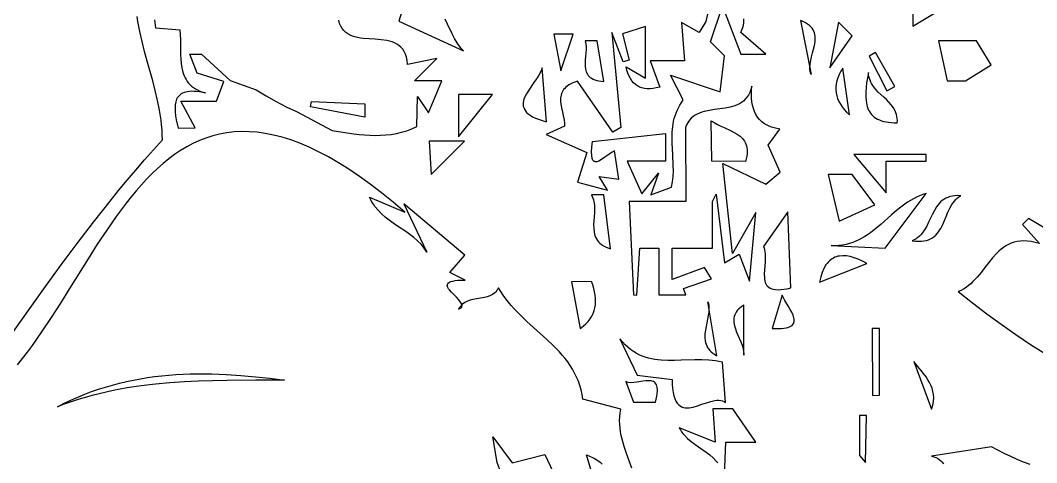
# Model space of a CAD drawing. Header units: metres. Extents: x 0 to 50, y 0 to 30.
# Drawn here: x 14.49 to 26.29, y 16.33 to 21.47 of the extents above; entities that cross this region are included whole.
import ezdxf

# ---------------------------------------------------------------- set-up
doc = ezdxf.new("R2010")
doc.units = ezdxf.units.M

msp = doc.modelspace()

# ---------------------------------------------------------------- linework, layer by layer
for points in [[(22.554953, 21.94052), (22.447362, 21.455695), (22.370336, 21.327212), (22.164338, 21.444706), (22.19661, 20.998979), (21.800312, 20.998979), (21.911238, 20.694748), (21.911238, 20.694748), (21.871342, 20.684798), (21.833588, 20.678219), (21.797957, 20.674994), (21.764433, 20.675104), (21.732998, 20.678533), (21.703634, 20.685262), (21.676325, 20.695275), (21.651053, 20.708553), (21.6278, 20.725079), (21.60655, 20.744835), (21.587284, 20.767804), (21.569986, 20.793969), (21.554638, 20.823311), (21.541223, 20.855813), (21.529723, 20.891458), (21.520122, 20.930228), (21.746801, 20.796993), (21.746801, 21.397192), (21.479202, 21.313109), (21.555102, 21.009257), (21.484483, 20.987838), (21.355559, 21.330263), (21.458632, 20.224491), (21.364902, 20.171866), (20.95549, 20.762069), (20.95549, 20.762069), (20.926435, 20.752762), (20.900209, 20.742601), (20.876686, 20.731626), (20.855741, 20.719879), (20.837247, 20.707397), (20.821079, 20.694223), (20.807112, 20.680396), (20.795219, 20.665957), (20.785274, 20.650944), (20.777153, 20.635399), (20.770729, 20.619362), (20.765876, 20.602873), (20.760382, 20.568698), (20.759665, 20.533196), (20.76272, 20.496688), (20.76854, 20.459495), (20.784452, 20.384339), (20.799354, 20.310298), (20.803912, 20.274498), (20.805199, 20.239939), (20.592154, 20.143777), (21.065604, 19.934774), (20.957463, 19.590042), (21.303245, 19.499764), (21.209033, 19.656913), (21.436432, 19.625879), (21.386704, 19.956628), (21.386704, 19.956628), (21.357989, 19.939449), (21.329543, 19.920499), (21.274668, 19.881537), (21.224502, 19.848243), (21.201943, 19.836377), (21.18147, 19.829117), (21.17211, 19.827546), (21.163386, 19.827524), (21.155334, 19.829185), (21.147994, 19.832662), (21.141403, 19.838086), (21.135598, 19.845592), (21.130618, 19.855312), (21.1265, 19.867378), (21.121003, 19.899083), (21.11941, 19.941768), (21.122024, 19.996497), (21.129148, 20.064332), (21.979577, 20.155814), (21.979577, 19.834138), (21.532482, 19.834138), (21.703, 19.45434), (21.898425, 19.694814), (21.808651, 19.445238), (22.048783, 19.531419), (22.048783, 19.531419), (22.060293, 19.593073), (22.066739, 19.655665), (22.06912, 19.719044), (22.068434, 19.783059), (22.061855, 19.912391), (22.05499, 20.042455), (22.053947, 20.107385), (22.055827, 20.172044), (22.06163, 20.236283), (22.072354, 20.29995), (22.079873, 20.331522), (22.088997, 20.362895), (22.09985, 20.394049), (22.112558, 20.424966), (22.127244, 20.455627), (22.144034, 20.486013), (22.163053, 20.516105), (22.184426, 20.545885), (22.03488, 20.833761), (22.614268, 20.638806), (22.663516, 21.057756), (22.49897, 21.222438), (22.64113, 21.636036), (22.854469, 21.076635), (23.14346, 21.076635), (22.850793, 21.328168), (22.850793, 21.328168), (22.864348, 21.358336), (22.874759, 21.386986), (22.882196, 21.414197), (22.886823, 21.440051), (22.888809, 21.464629), (22.888321, 21.48801)], [(18.952614, 21.685073), (18.880217, 21.462212), (19.631328, 21.115199), (19.631328, 21.115199), (19.611783, 21.136274), (19.593424, 21.1588), (19.559747, 21.207544), (19.529263, 21.2601), (19.500936, 21.315139), (19.446617, 21.427344), (19.418554, 21.48185)], [(24.850487, 21.403376), (25.342993, 21.697883), (24.850487, 21.697883), (24.850487, 21.403376)], [(14.232754, 17.615514), (14.594616, 18.124659), (14.776641, 18.378049), (14.960316, 18.629967), (15.146333, 18.879901), (15.335383, 19.127339), (15.528158, 19.371769), (15.626157, 19.492695), (15.725347, 19.612677), (15.825814, 19.731651), (15.927644, 19.849552), (16.030923, 19.966317), (16.135738, 20.081881), (16.135738, 20.081881), (16.134775, 20.139868), (16.131785, 20.197626), (16.126913, 20.255177), (16.120308, 20.312545), (16.102482, 20.426823), (16.079482, 20.540643), (16.052486, 20.654189), (16.022668, 20.767645), (15.95927, 20.995023), (15.928042, 21.109312), (15.898695, 21.224247), (15.872405, 21.340011), (15.850348, 21.456789), (15.841274, 21.515615)], [(16.042324, 21.475084), (16.056603, 21.381787), (16.338827, 21.358874), (16.338827, 21.358874), (16.342948, 21.301566), (16.344921, 21.244173), (16.345911, 21.130534), (16.346671, 21.074986), (16.348771, 21.020752), (16.353083, 20.968181), (16.360478, 20.917622), (16.371829, 20.869424), (16.37926, 20.846321), (16.388007, 20.823938), (16.398179, 20.802321), (16.409885, 20.781512), (16.423234, 20.761556), (16.438334, 20.742497), (16.455295, 20.724377), (16.474226, 20.70724), (16.495236, 20.691131), (16.518434, 20.676092), (16.543928, 20.662168), (16.571829, 20.649402), (16.602243, 20.637838), (16.635282, 20.627519), (16.635282, 20.627519), (16.564476, 20.640104), (16.532641, 20.643743), (16.503092, 20.645681), (16.475758, 20.645972), (16.450569, 20.644666), (16.427456, 20.641816), (16.406346, 20.637472), (16.387171, 20.631687), (16.369861, 20.624513), (16.354344, 20.616002), (16.34055, 20.606204), (16.32841, 20.595172), (16.317853, 20.582958), (16.308809, 20.569613), (16.301208, 20.55519), (16.294979, 20.539739), (16.290052, 20.523313), (16.283825, 20.487742), (16.281963, 20.44889), (16.283905, 20.407172), (16.289088, 20.363001), (16.296953, 20.316793), (16.318473, 20.219917), (16.514696, 20.222054), (16.348972, 20.533043), (16.764848, 20.533043), (16.850348, 20.758637), (16.537777, 20.856851), (16.454479, 21.076635), (16.590833, 21.076635), (16.921969, 20.770654), (17.223676, 20.662605), (17.223676, 20.662605), (17.339557, 20.591744), (17.45588, 20.526574), (17.573623, 20.46641), (17.69376, 20.410567), (18.108011, 20.191511), (18.108011, 20.191511), (18.232561, 20.170852), (18.35768, 20.152817), (18.420293, 20.145561), (18.482857, 20.139894), (18.545307, 20.136127), (18.60758, 20.13457), (18.669612, 20.135535), (18.731339, 20.139333), (18.792697, 20.146274), (18.853622, 20.15667), (18.91405, 20.170831), (18.973917, 20.189068), (19.03316, 20.211692), (19.091714, 20.239015), (19.098528, 20.587091), (19.226514, 20.394954), (19.381091, 20.766011), (19.062111, 20.766011), (19.323558, 21.027672), (18.983035, 20.957027), (18.983035, 20.957027), (18.978223, 21.002397), (18.969858, 21.042651), (18.958167, 21.078111), (18.943373, 21.109102), (18.925701, 21.135944), (18.905377, 21.158962), (18.882624, 21.178477), (18.857669, 21.194813), (18.830736, 21.208291), (18.80205, 21.219236), (18.771835, 21.227969), (18.740317, 21.234813), (18.67427, 21.244126), (18.605707, 21.249755), (18.536428, 21.254284), (18.468231, 21.260294), (18.435101, 21.26466), (18.402916, 21.270365), (18.371901, 21.277731), (18.342281, 21.28708), (18.314281, 21.298736), (18.288126, 21.313021), (18.26404, 21.330258), (18.242249, 21.350769), (18.222977, 21.374877), (18.206449, 21.402906), (18.19289, 21.435177), (18.182525, 21.472013)], [(23.544116, 21.468501), (23.669961, 20.84035), (23.669961, 20.84035), (23.662998, 20.859159), (23.658201, 20.878514), (23.655372, 20.898366), (23.654314, 20.918666), (23.656725, 20.960412), (23.663857, 21.003358), (23.674135, 21.047109), (23.685983, 21.091268), (23.697825, 21.135443), (23.708085, 21.179237), (23.715188, 21.222255), (23.717557, 21.264103), (23.716473, 21.284465), (23.713616, 21.304386), (23.708787, 21.323818), (23.70179, 21.342709), (23.692428, 21.361012), (23.680503, 21.378677), (23.665819, 21.395655), (23.648179, 21.411895), (23.627385, 21.427349), (23.603242, 21.441968), (23.575551, 21.455702), (23.544116, 21.468501)], [(23.987274, 21.448737), (23.885507, 20.916845), (24.146895, 21.288985), (23.987274, 21.448737)], [(20.681972, 21.309603), (20.763596, 20.882991), (20.906756, 21.309603), (20.681972, 21.309603)], [(21.046587, 21.231004), (21.046587, 21.231004), (21.053098, 21.197862), (21.0555, 21.162671), (21.054871, 21.125976), (21.052292, 21.088326), (21.045603, 21.012348), (21.043653, 20.975114), (21.044072, 20.939113), (21.047941, 20.904893), (21.056338, 20.873), (21.062573, 20.858097), (21.070345, 20.843982), (21.079789, 20.830721), (21.091041, 20.818385), (21.104234, 20.807041), (21.119505, 20.796757), (21.136988, 20.787602), (21.156819, 20.779645), (21.179131, 20.772954), (21.20406, 20.767597), (21.231742, 20.763642), (21.262311, 20.761158), (21.185873, 21.231947), (21.046587, 21.231004)], [(25.148816, 21.231947), (25.250488, 20.766011), (25.460739, 20.766011), (25.761155, 20.954562), (25.590597, 21.231947), (25.148816, 21.231947)], [(24.341853, 21.054613), (24.547163, 20.652293), (24.641597, 20.701961), (24.417848, 21.095385), (24.341853, 21.054613)], [(20.544973, 20.9172), (20.544973, 20.9172), (20.537631, 20.896507), (20.528457, 20.875589), (20.505576, 20.833198), (20.478253, 20.790267), (20.448415, 20.747038), (20.388895, 20.660652), (20.363062, 20.617978), (20.342416, 20.575973), (20.33464, 20.555296), (20.328881, 20.534877), (20.325382, 20.514746), (20.324383, 20.494933), (20.326125, 20.475468), (20.330847, 20.456381), (20.338792, 20.437704), (20.350198, 20.419465), (20.365309, 20.401695), (20.384363, 20.384424), (20.407601, 20.367682), (20.435265, 20.351501), (20.467594, 20.335909), (20.504831, 20.320937), (20.547214, 20.306615), (20.594985, 20.292973), (20.544973, 20.9172)], [(24.037266, 20.915963), (24.037266, 20.915963), (24.014481, 20.878042), (23.995484, 20.840662), (23.980251, 20.80382), (23.968755, 20.767511), (23.960969, 20.731732), (23.956867, 20.69648), (23.956423, 20.661749), (23.95961, 20.627538), (23.966403, 20.593841), (23.976775, 20.560655), (23.9907, 20.527977), (24.008151, 20.495803), (24.029103, 20.464128), (24.053528, 20.432949), (24.081401, 20.402263), (24.112695, 20.372065), (24.037266, 20.915963)], [(24.334998, 20.863437), (24.334998, 20.863437), (24.323332, 20.803789), (24.313821, 20.745681), (24.306934, 20.68945), (24.303143, 20.635431), (24.302915, 20.58396), (24.306722, 20.535373), (24.315032, 20.490005), (24.321022, 20.468633), (24.328315, 20.448192), (24.336968, 20.428724), (24.347041, 20.41027), (24.358592, 20.392873), (24.371679, 20.376575), (24.386362, 20.361417), (24.4027, 20.347442), (24.42075, 20.334692), (24.440572, 20.323208), (24.462224, 20.313032), (24.485765, 20.304207), (24.511254, 20.296774), (24.53875, 20.290776), (24.56831, 20.286253), (24.599995, 20.28325), (24.633862, 20.281806), (24.66997, 20.281965), (24.66997, 20.281965), (24.670164, 20.307757), (24.668435, 20.332176), (24.664907, 20.355308), (24.659705, 20.377243), (24.65295, 20.398068), (24.644767, 20.417873), (24.624609, 20.454771), (24.600218, 20.488643), (24.572582, 20.520195), (24.542689, 20.550134), (24.511525, 20.579164), (24.449339, 20.637325), (24.42029, 20.667868), (24.393922, 20.700326), (24.371221, 20.735407), (24.361554, 20.75415), (24.353175, 20.773814), (24.346206, 20.794487), (24.340772, 20.816256), (24.336994, 20.83921), (24.334998, 20.863437)], [(22.979195, 20.704509), (22.979195, 20.704509), (22.96879, 20.666767), (22.955968, 20.633063), (22.940882, 20.60314), (22.923685, 20.576743), (22.904533, 20.553614), (22.883578, 20.533496), (22.860974, 20.516134), (22.836876, 20.501269), (22.811436, 20.488646), (22.784809, 20.478008), (22.757148, 20.469099), (22.728607, 20.461661), (22.669501, 20.450172), (22.608721, 20.44149), (22.547496, 20.433561), (22.487057, 20.424331), (22.428635, 20.411748), (22.400564, 20.403557), (22.373458, 20.393757), (22.347471, 20.382092), (22.322758, 20.368305), (22.29947, 20.35214), (22.277763, 20.33334), (22.257791, 20.311647), (22.239706, 20.286807), (22.223663, 20.258561), (22.209815, 20.226653), (22.212354, 19.368202), (21.556681, 19.368202), (21.604915, 18.281609), (21.645731, 18.277729), (21.678907, 18.82461), (21.901985, 18.82461), (21.901985, 18.281018), (22.212354, 18.281018), (22.186577, 18.356012), (22.511557, 18.467897), (22.431923, 18.600729), (22.057169, 18.461956), (22.057169, 18.82461), (22.522722, 18.82461), (22.522722, 19.368202), (22.565495, 19.451108), (22.663318, 18.652772), (22.835053, 18.755897), (22.953766, 18.442667), (23.025725, 19.239099), (22.754054, 18.764794), (22.643551, 19.806426), (23.142041, 19.568315), (23.310673, 19.706087), (23.169619, 20.020262), (23.306688, 20.206071), (23.306688, 20.206071), (23.254025, 20.216825), (23.206935, 20.230853), (23.165143, 20.248035), (23.128375, 20.268254), (23.096358, 20.29139), (23.068815, 20.317325), (23.045474, 20.345941), (23.026059, 20.377117), (23.010297, 20.410737), (22.997914, 20.446681), (22.988634, 20.484831), (22.982184, 20.525067), (22.978289, 20.567272), (22.976676, 20.611326), (22.977069, 20.657112), (22.979195, 20.704509)], [(19.57422, 20.610699), (19.57422, 20.116795), (19.967789, 20.610699), (19.57422, 20.610699)], [(18.487929, 20.499413), (18.487929, 20.34509), (17.854511, 20.467105), (17.866914, 20.526719), (18.487929, 20.499413)], [(22.908553, 19.832362), (22.515346, 19.834138), (22.509748, 20.305052), (22.509748, 20.305052), (22.544733, 20.282106), (22.582098, 20.261491), (22.621044, 20.242519), (22.660775, 20.224503), (22.739403, 20.188584), (22.776705, 20.169305), (22.811602, 20.148229), (22.843298, 20.124668), (22.870995, 20.097934), (22.883095, 20.083162), (22.893896, 20.067339), (22.903298, 20.050378), (22.911203, 20.032195), (22.91751, 20.012701), (22.92212, 19.991813), (22.924933, 19.969443), (22.925849, 19.945505), (22.924769, 19.919915), (22.921592, 19.892585), (22.916221, 19.863429), (22.908553, 19.832362)], [(21.587785, 16.271245), (21.555695, 16.35491), (21.524671, 16.438755), (21.496454, 16.522936), (21.472786, 16.607606), (21.463203, 16.650174), (21.45541, 16.692921), (21.449624, 16.735869), (21.446065, 16.779035), (21.44495, 16.82244), (21.446496, 16.866103), (21.450921, 16.910042), (21.458443, 16.954278), (21.018309, 17.070347), (21.018309, 17.070347), (21.009704, 17.126231), (20.997947, 17.179881), (20.983212, 17.23142), (20.965671, 17.280972), (20.945498, 17.328661), (20.922866, 17.37461), (20.897948, 17.418944), (20.870918, 17.461787), (20.841948, 17.503263), (20.811211, 17.543495), (20.778881, 17.582607), (20.745132, 17.620724), (20.674064, 17.694465), (20.599395, 17.765711), (20.44479, 17.904681), (20.367625, 17.974387), (20.2924, 18.045562), (20.220498, 18.119199), (20.186227, 18.157249), (20.153307, 18.196287), (20.12191, 18.236435), (20.09221, 18.277818), (20.06438, 18.32056), (20.038593, 18.364784), (20.038593, 18.364784), (20.028713, 18.347818), (20.017961, 18.332619), (20.006392, 18.319071), (19.994066, 18.307055), (19.96737, 18.287154), (19.938333, 18.27198), (19.907414, 18.260594), (19.875075, 18.25206), (19.807976, 18.239797), (19.740716, 18.227691), (19.708177, 18.219354), (19.676979, 18.208245), (19.647582, 18.193425), (19.620447, 18.173958), (19.607871, 18.162189), (19.596033, 18.148906), (19.584991, 18.133993), (19.574801, 18.117332), (19.574801, 18.117332), (19.591299, 18.124266), (19.603201, 18.132307), (19.610875, 18.141366), (19.614691, 18.151357), (19.615017, 18.162193), (19.612222, 18.173785), (19.606674, 18.186046), (19.598742, 18.198889), (19.577202, 18.225972), (19.550551, 18.254332), (19.493717, 18.312087), (19.469432, 18.340082), (19.459613, 18.353554), (19.451836, 18.366557), (19.446467, 18.379006), (19.443877, 18.390812), (19.444433, 18.401888), (19.448506, 18.412147), (19.456462, 18.421501), (19.468671, 18.429862), (19.485503, 18.437144), (19.507324, 18.443258), (19.534505, 18.448118), (19.567413, 18.451636), (19.606418, 18.453724), (19.651889, 18.454295), (19.471792, 18.542285), (19.648238, 18.741663), (18.937519, 19.337697), (19.207727, 18.777559), (19.207727, 18.777559), (19.192085, 18.802465), (19.1753, 18.826176), (19.138622, 18.87036), (19.09834, 18.910812), (19.055101, 18.948235), (19.009552, 18.98333), (18.962338, 19.016799), (18.865505, 19.081667), (18.817179, 19.11447), (18.769776, 19.148455), (18.723941, 19.184323), (18.680322, 19.222777), (18.639565, 19.264519), (18.602316, 19.31025), (18.58521, 19.334831), (18.569223, 19.360673), (18.554437, 19.387863), (18.540932, 19.416488), (18.950795, 19.242424), (18.950795, 19.242424), (18.813629, 19.358903), (18.680054, 19.466768), (18.549991, 19.566208), (18.423362, 19.657409), (18.300088, 19.740559), (18.180091, 19.815845), (18.063291, 19.883455), (17.949612, 19.943576), (17.838973, 19.996396), (17.731296, 20.042101), (17.626503, 20.080879), (17.524515, 20.112918), (17.425254, 20.138404), (17.328641, 20.157526), (17.234597, 20.17047), (17.143044, 20.177424), (17.053903, 20.178575), (16.967096, 20.174111), (16.882544, 20.164219), (16.800169, 20.149086), (16.719892, 20.1289), (16.641634, 20.103849), (16.565316, 20.074118), (16.490861, 20.039897), (16.41819, 20.001371), (16.347224, 19.958729), (16.277884, 19.912158), (16.210092, 19.861845), (16.143769, 19.807978), (16.078837, 19.750744), (16.015218, 19.69033), (15.952832, 19.626924), (15.891601, 19.560713), (15.831446, 19.491884), (15.77229, 19.420625), (15.714052, 19.347124), (15.656656, 19.271566), (15.600021, 19.194141), (15.488725, 19.034436), (15.379533, 18.869506), (15.27182, 18.700851), (15.058308, 18.358361), (14.951254, 18.187524), (14.843162, 18.018957), (14.733404, 17.854159), (14.621352, 17.69463), (14.564269, 17.617309), (14.506377, 17.541867), (14.447596, 17.468492)], [(19.232202, 20.067106), (19.257571, 19.68117), (19.643191, 20.067106), (19.232202, 20.067106)], [(24.163592, 19.911794), (24.540119, 19.466222), (24.540119, 19.834138), (25.005672, 19.834138), (25.005672, 19.911794), (24.163592, 19.911794)], [(23.867834, 19.678826), (23.992753, 19.137064), (24.409402, 19.326118), (24.146329, 19.678826), (23.867834, 19.678826)], [(21.116655, 19.442327), (21.116655, 19.442327), (21.127187, 19.424136), (21.135704, 19.405188), (21.142386, 19.385552), (21.147411, 19.365293), (21.153202, 19.323178), (21.154508, 19.279378), (21.152756, 19.23443), (21.149375, 19.188868), (21.145793, 19.14323), (21.143439, 19.098052), (21.143741, 19.053867), (21.148129, 19.011214), (21.152301, 18.990629), (21.15803, 18.970628), (21.165494, 18.951277), (21.174873, 18.932644), (21.186344, 18.914795), (21.200086, 18.897798), (21.216279, 18.881719), (21.235099, 18.866626), (21.256726, 18.852586), (21.281339, 18.839665), (21.309116, 18.827931), (21.340235, 18.81745), (21.261673, 19.445858), (21.116655, 19.442327)], [(23.902271, 18.854578), (24.528397, 18.82461), (25.005503, 19.458885), (25.005503, 19.458885), (24.966579, 19.447032), (24.928943, 19.432996), (24.892494, 19.41695), (24.857133, 19.399066), (24.82276, 19.379518), (24.789274, 19.358478), (24.724565, 19.312616), (24.662204, 19.262864), (24.601392, 19.210605), (24.48121, 19.104102), (24.420239, 19.052626), (24.357612, 19.004179), (24.325429, 18.981523), (24.292531, 18.960143), (24.258819, 18.940212), (24.224194, 18.921903), (24.188554, 18.905389), (24.1518, 18.890843), (24.113831, 18.878438), (24.074548, 18.868346), (24.033851, 18.860742), (23.991639, 18.855797), (23.947812, 18.853685), (23.902271, 18.854578)], [(24.841526, 18.911235), (24.841526, 18.911235), (24.880254, 18.906449), (24.916046, 18.904603), (24.949059, 18.905537), (24.979451, 18.909095), (25.007379, 18.915118), (25.033002, 18.923448), (25.056476, 18.933929), (25.077961, 18.946402), (25.097612, 18.960709), (25.115588, 18.976692), (25.132047, 18.994194), (25.147146, 19.013058), (25.161042, 19.033124), (25.173894, 19.054236), (25.197095, 19.098965), (25.21801, 19.145982), (25.237899, 19.194025), (25.258025, 19.241833), (25.279647, 19.288142), (25.304027, 19.33169), (25.317646, 19.352034), (25.332428, 19.371215), (25.348529, 19.389075), (25.366108, 19.405456), (25.385323, 19.4202), (25.406331, 19.433149), (25.406331, 19.433149), (25.371127, 19.434408), (25.338588, 19.432999), (25.308561, 19.429077), (25.280891, 19.422794), (25.255427, 19.414304), (25.232015, 19.403761), (25.210502, 19.391318), (25.190734, 19.377128), (25.172558, 19.361344), (25.155821, 19.34412), (25.14037, 19.32561), (25.126051, 19.305966), (25.100198, 19.263891), (25.077037, 19.219122), (25.033884, 19.126413), (25.011441, 19.080925), (24.986786, 19.037651), (24.958692, 18.997819), (24.942974, 18.979576), (24.925935, 18.962654), (24.907425, 18.947205), (24.887288, 18.933384), (24.865373, 18.921342), (24.841526, 18.911235)], [(23.397082, 19.245467), (23.116427, 18.844099), (23.116427, 18.844099), (23.123349, 18.824277), (23.128521, 18.803504), (23.13214, 18.781907), (23.134397, 18.759611), (23.135606, 18.713428), (23.1337, 18.665964), (23.126755, 18.571219), (23.124819, 18.525954), (23.125978, 18.483438), (23.128203, 18.463526), (23.131784, 18.44468), (23.136915, 18.427024), (23.143789, 18.410686), (23.152601, 18.39579), (23.163545, 18.382464), (23.176815, 18.370833), (23.192605, 18.361023), (23.211108, 18.353159), (23.23252, 18.347369), (23.257034, 18.343778), (23.284844, 18.342512), (23.316144, 18.343696), (23.351128, 18.347458), (23.38999, 18.353922), (23.432924, 18.363215), (23.397082, 19.245467)], [(26.40407, 19.044906), (26.192037, 19.168693), (26.124132, 19.09804), (26.322102, 18.878041)], [(26.322102, 18.878041), (26.272427, 18.89208), (26.225507, 18.901826), (26.181197, 18.907505), (26.13935, 18.909345), (26.099823, 18.90757), (26.062469, 18.902407), (26.027144, 18.894083), (25.993701, 18.882823), (25.961996, 18.868854), (25.931884, 18.852402), (25.903218, 18.833693), (25.875855, 18.812953), (25.849647, 18.790409), (25.824451, 18.766286), (25.77651, 18.714211), (25.730871, 18.658537), (25.686369, 18.601074), (25.641843, 18.543631), (25.596131, 18.488018), (25.54807, 18.436045), (25.522795, 18.411989), (25.496497, 18.389521), (25.46903, 18.368868), (25.440249, 18.350256), (25.41001, 18.33391), (25.378166, 18.320059), (25.378166, 18.320059), (25.543102, 18.190042), (25.709374, 18.063758), (25.87708, 17.941278), (26.046317, 17.822676), (26.217185, 17.708023), (26.38978, 17.597391)], [(23.765686, 18.430785), (24.316149, 18.645209), (24.316149, 18.645209), (24.264424, 18.672786), (24.214678, 18.695659), (24.166983, 18.713667), (24.121408, 18.726646), (24.078025, 18.734433), (24.036904, 18.736865), (23.998116, 18.733779), (23.979619, 18.730116), (23.961732, 18.725012), (23.944464, 18.718447), (23.927823, 18.7104), (23.911818, 18.700852), (23.896458, 18.689781), (23.881753, 18.677168), (23.86771, 18.662992), (23.854339, 18.647233), (23.841649, 18.62987), (23.818345, 18.590251), (23.797869, 18.543973), (23.780293, 18.490872), (23.765686, 18.430785)], [(20.886682, 18.435167), (20.986915, 17.892048), (20.986915, 17.892048), (21.022492, 17.917937), (21.053777, 17.945139), (21.080909, 17.973608), (21.104027, 18.003299), (21.12327, 18.034167), (21.138777, 18.066166), (21.150687, 18.099251), (21.159138, 18.133376), (21.164269, 18.168495), (21.16622, 18.204565), (21.16513, 18.241538), (21.161137, 18.27937), (21.15438, 18.318014), (21.144998, 18.357427), (21.13313, 18.397562), (21.118915, 18.438374), (20.886682, 18.435167)], [(22.471243, 18.20091), (22.471243, 18.20091), (22.476064, 18.182305), (22.4793, 18.163253), (22.481609, 18.12396), (22.479356, 18.083342), (22.473723, 18.041707), (22.457059, 17.956626), (22.448395, 17.913799), (22.441089, 17.871193), (22.436325, 17.829119), (22.435288, 17.787885), (22.439161, 17.747801), (22.443309, 17.728288), (22.449129, 17.709177), (22.456768, 17.69051), (22.466375, 17.672323), (22.478098, 17.654655), (22.492084, 17.637546), (22.508482, 17.621034), (22.527441, 17.605158), (22.549107, 17.589956), (22.573628, 17.575467), (22.471243, 18.20091)], [(23.33288, 18.280683), (23.215216, 17.893246), (23.215216, 17.893246), (23.255707, 17.891277), (23.292117, 17.890928), (23.324617, 17.892128), (23.353377, 17.894805), (23.378569, 17.898889), (23.400362, 17.904308), (23.418928, 17.910991), (23.434436, 17.918867), (23.447057, 17.927865), (23.456963, 17.937913), (23.464323, 17.948941), (23.469307, 17.960876), (23.472087, 17.973649), (23.472834, 17.987187), (23.471716, 18.00142), (23.468906, 18.016277), (23.45889, 18.047575), (23.444148, 18.080513), (23.426046, 18.114521), (23.405947, 18.14903), (23.36522, 18.217272), (23.347319, 18.249866), (23.33288, 18.280683)], [(22.889368, 18.164534), (22.889368, 18.164534), (22.865529, 18.148647), (22.844748, 18.13254), (22.826872, 18.11622), (22.811749, 18.099694), (22.799226, 18.082968), (22.789151, 18.066051), (22.781372, 18.048949), (22.775736, 18.031669), (22.77209, 18.014218), (22.770283, 17.996604), (22.770162, 17.978834), (22.771574, 17.960914), (22.778388, 17.924655), (22.789508, 17.887884), (22.803712, 17.850658), (22.819782, 17.813034), (22.852642, 17.736819), (22.866992, 17.698341), (22.878331, 17.659694), (22.885438, 17.620932), (22.887024, 17.601526), (22.887095, 17.582113), (22.889368, 18.164534)], [(24.376223, 17.892737), (24.381773, 17.1156), (24.462527, 17.116177), (24.462527, 17.892737), (24.376223, 17.892737)], [(21.446378, 17.772331), (21.647635, 17.349145), (22.053954, 17.301736), (22.053954, 17.301736), (22.05597, 17.244539), (22.060345, 17.193855), (22.066953, 17.149347), (22.075672, 17.110678), (22.086378, 17.077513), (22.098949, 17.049514), (22.113259, 17.026344), (22.129187, 17.007669), (22.146609, 16.99315), (22.165401, 16.982452), (22.185439, 16.975238), (22.206601, 16.971171), (22.228763, 16.969915), (22.251802, 16.971134), (22.275593, 16.97449), (22.300015, 16.979648), (22.350253, 16.994022), (22.401528, 17.011565), (22.452854, 17.029582), (22.503244, 17.045384), (22.551708, 17.056277), (22.574911, 17.059042), (22.597261, 17.05957), (22.618637, 17.057525), (22.638915, 17.05257), (22.657971, 17.044369), (22.675683, 17.032586), (22.638414, 17.500971), (22.638414, 17.500971), (22.598789, 17.509607), (22.559019, 17.516411), (22.519133, 17.521565), (22.479161, 17.525251), (22.399081, 17.52895), (22.319016, 17.528964), (22.159888, 17.523769), (22.081302, 17.521476), (22.003688, 17.521329), (21.927283, 17.524786), (21.889609, 17.528321), (21.852326, 17.533304), (21.815466, 17.539917), (21.779057, 17.548342), (21.74313, 17.55876), (21.707714, 17.571356), (21.672839, 17.586309), (21.638536, 17.603804), (21.604833, 17.624021), (21.571761, 17.647144), (21.539349, 17.673354), (21.507629, 17.702834), (21.476628, 17.735765), (21.446378, 17.772331)], [(24.861668, 17.509691), (25.068106, 16.955323), (25.068106, 16.955323), (25.081594, 17.001154), (25.089437, 17.044586), (25.092089, 17.085812), (25.090008, 17.125028), (25.083648, 17.162429), (25.073465, 17.198208), (25.059916, 17.232561), (25.043455, 17.265683), (25.02454, 17.297768), (25.003624, 17.329011), (24.957619, 17.389749), (24.909085, 17.449457), (24.861668, 17.509691)], [(17.554494, 17.291308), (17.554494, 17.291308), (17.220169, 17.291256), (16.886063, 17.289341), (16.71926, 17.286258), (16.552713, 17.280998), (16.386489, 17.27299), (16.220654, 17.261664), (16.055277, 17.246449), (15.890425, 17.226774), (15.726163, 17.20207), (15.644275, 17.187654), (15.56256, 17.171766), (15.481026, 17.154336), (15.399682, 17.135292), (15.318536, 17.114562), (15.237597, 17.092076), (15.156872, 17.067762), (15.076371, 17.041549), (14.996101, 17.013365), (14.916071, 16.98314), (14.916071, 16.98314), (14.994927, 17.023352), (15.074086, 17.060981), (15.153542, 17.096087), (15.233288, 17.128733), (15.313315, 17.158978), (15.393617, 17.186884), (15.474188, 17.212512), (15.555018, 17.235922), (15.636103, 17.257177), (15.717433, 17.276337), (15.799003, 17.293462), (15.880804, 17.308615), (15.962831, 17.321855), (16.045075, 17.333245), (16.127529, 17.342844), (16.210186, 17.350715), (16.29304, 17.356918), (16.376083, 17.361514), (16.459307, 17.364564), (16.542705, 17.366129), (16.709998, 17.365049), (16.877902, 17.358762), (17.046362, 17.347756), (17.215318, 17.33252), (17.384715, 17.313541), (17.554494, 17.291308)], [(21.518287, 17.275586), (21.60767, 17.038521), (21.861877, 17.036333), (21.861877, 17.036333), (21.87101, 17.07319), (21.877727, 17.106386), (21.882143, 17.136098), (21.884371, 17.1625), (21.884524, 17.185771), (21.882714, 17.206087), (21.879056, 17.223624), (21.873663, 17.238559), (21.866649, 17.251069), (21.858125, 17.26133), (21.848206, 17.269519), (21.837006, 17.275812), (21.824637, 17.280386), (21.811212, 17.283418), (21.78165, 17.285561), (21.749227, 17.283655), (21.714848, 17.279111), (21.643853, 17.267763), (21.609048, 17.263785), (21.575915, 17.26282), (21.545359, 17.266283), (21.531331, 17.270117), (21.518287, 17.275586)], [(22.659012, 16.090103), (22.677907, 16.572585), (23.027017, 16.572585), (22.761684, 16.960865), (22.528848, 16.960865), (22.554329, 16.573234), (22.137199, 16.74011)], [(24.22975, 16.883209), (24.22975, 16.417273), (24.299584, 16.337846), (24.313339, 16.881089), (24.22975, 16.883209)], [(22.137199, 16.74011), (22.137199, 16.74011), (22.150338, 16.716422), (22.164905, 16.694043), (22.18078, 16.672864), (22.197838, 16.652774), (22.235016, 16.61543), (22.275461, 16.581139), (22.318192, 16.549028), (22.362231, 16.518223), (22.450313, 16.457046), (22.492396, 16.424928), (22.531869, 16.390626), (22.56775, 16.353269), (22.584038, 16.333171)], [(20.065787, 16.220977), (20.023476, 16.337366), (19.972788, 16.636087), (20.199047, 16.334159), (20.57839, 16.427688), (20.775216, 16.012066)], [(21.303146, 15.603735), (21.060162, 16.425684), (21.060162, 16.425684), (21.09702, 16.411565), (21.131123, 16.395693), (21.162632, 16.378165), (21.191709, 16.359079), (21.218515, 16.338532), (21.243211, 16.316624)], [(26.212765, 16.312614), (26.137025, 16.340879), (26.061751, 16.372325), (25.986815, 16.406353), (25.912091, 16.442363), (25.762775, 16.517934), (25.068128, 16.409084), (25.068128, 16.409084), (25.092611, 16.403637), (25.115324, 16.395454), (25.136408, 16.384766), (25.156001, 16.371802), (25.174244, 16.356792), (25.191277, 16.339964), (25.207239, 16.321548)]]:
    msp.add_lwpolyline(points)

doc.saveas('drawing.dxf')
